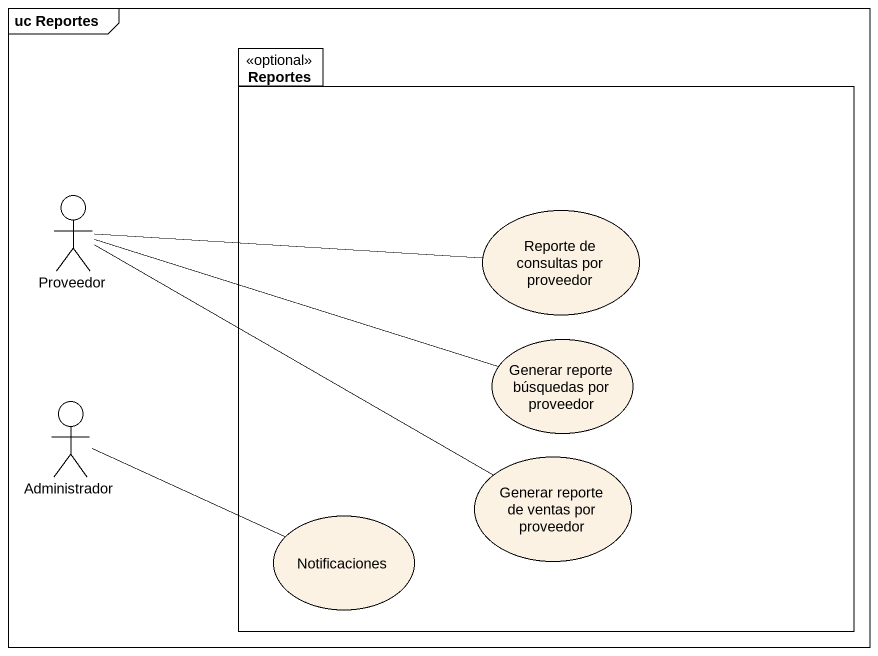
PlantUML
@startuml
mainframe uc Reportes
package Reportes <<optional>> {
  usecase "Reporte de consultas por proveedor" as Reporte_de_consultas_por
  usecase "Generar reporte búsquedas por proveedor" as Generar_reporte_búsquedas
  usecase "Generar reporte de ventas por proveedor" as Generar_reporte_de_ventas
  usecase Notificaciones
}
actor Proveedor
actor Administrador
Proveedor -right- Reporte_de_consultas_por
Proveedor -right- Generar_reporte_búsquedas
Proveedor -right- Generar_reporte_de_ventas
Administrador -right- Notificaciones
@enduml
